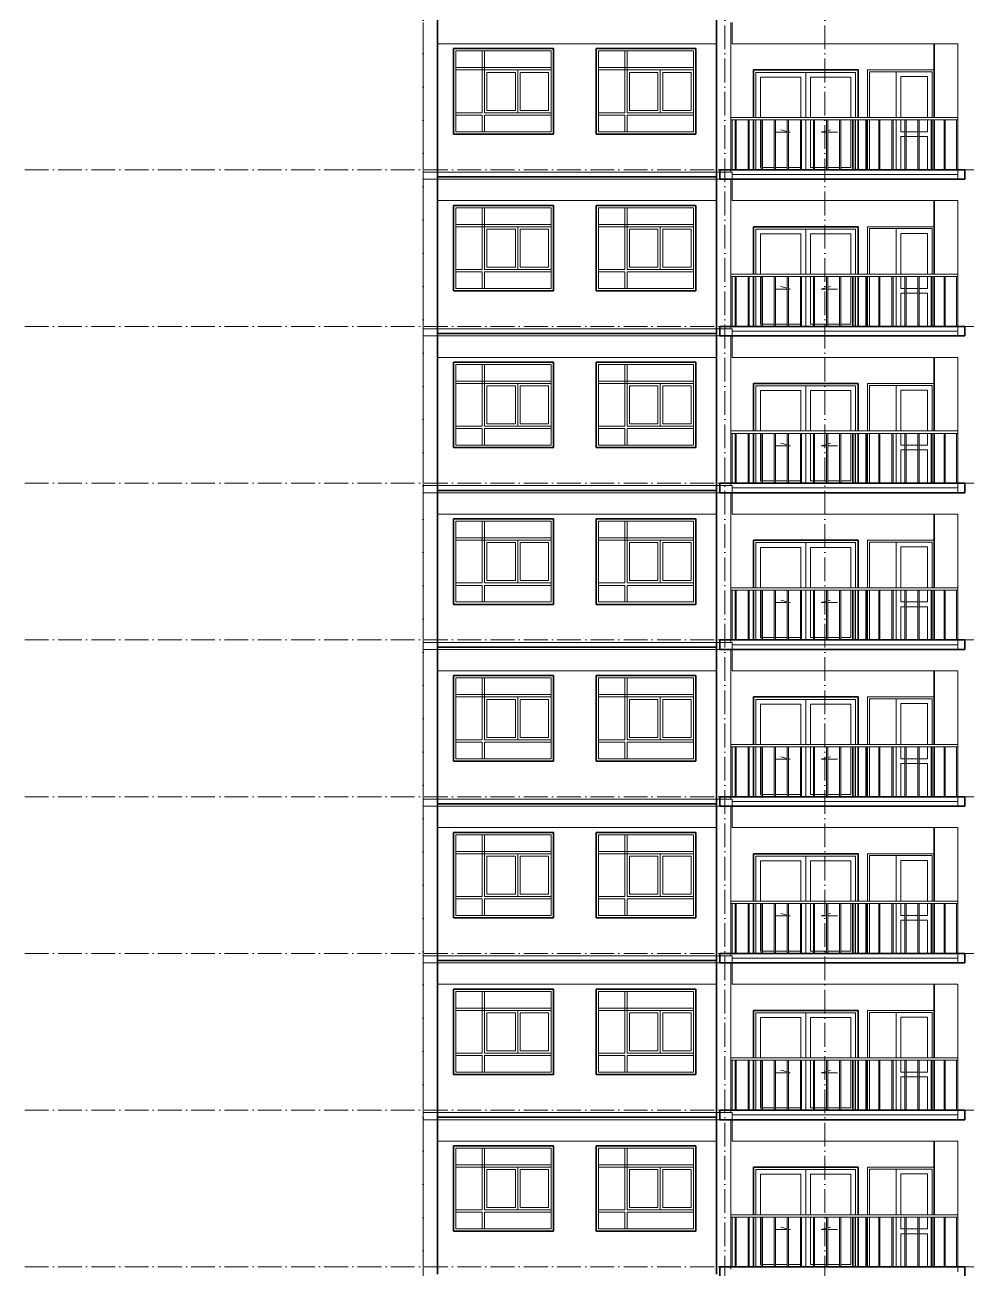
# Model space of a CAD drawing. Header units: millimetres. Extents: x -8482 to 130249, y -7482 to 93550.
# Drawn here: x -8382 to 11425, y 41675 to 67850 of the extents above; entities that cross this region are included whole.
import ezdxf

# ---------------------------------------------------------------- set-up
doc = ezdxf.new("R2010")
doc.units = ezdxf.units.MM
doc.linetypes.add('Grid Line', pattern=[14, 10, -2, 0, -2])
for name, color, linetype, lineweight in [('CUA', 31, 'Continuous', 9), ('NET CAT', 3, 'Continuous', 5), ('NET CATConcrete', 3, 'Continuous', 5), ('NET THAY 1', 41, 'Continuous', 5), ('NET THAY 2', 55, 'Continuous', 5), ('NET-THAY', 2, 'Continuous', 9), ('TRUC', 225, 'Continuous', 5)]:
    doc.layers.add(name, color=color, linetype=linetype, lineweight=lineweight)

# ---------------------------------------------------------------- blocks, each defined once
blk = doc.blocks.new('Railing - 25mm-77671-MẶT ĐỨNG TRỤC A-Q')
at = {"layer": 'NET THAY 2', "color": 90, "lineweight": 9}
for p, q in [((6562, 21900), (6562, 22950)), ((6587, 22950), (6587, 21900))]:
    blk.add_line(p, q, dxfattribs=at)
blk = doc.blocks.new('Railing - 25mm-V296-MẶT ĐỨNG TRỤC A-Q')
at = {"layer": 'NET THAY 2', "color": 90, "lineweight": 9}
blk.add_line((6500, 22950), (6500, 21900), dxfattribs=at)
blk = doc.blocks.new('Railing - 25mm-V297-MẶT ĐỨNG TRỤC A-Q')
at = {"layer": 'NET THAY 2', "color": 90, "lineweight": 9}
blk.add_line((11225, 21900), (11225, 22950), dxfattribs=at)
blk = doc.blocks.new('Railing - Railing-V310-MẶT ĐỨNG TRỤC A-Q')
for name, p in [('Railing - 25mm-V296-MẶT ĐỨNG TRỤC A-Q', (0, 3300)), ('Railing - 25mm-77671-MẶT ĐỨNG TRỤC A-Q', (0, 3300)), ('Railing - 25mm-77671-MẶT ĐỨNG TRỤC A-Q', (275, 3300)), ('Railing - 25mm-77671-MẶT ĐỨNG TRỤC A-Q', (550, 3300)), ('Railing - 25mm-77671-MẶT ĐỨNG TRỤC A-Q', (825, 3300)), ('Railing - 25mm-77671-MẶT ĐỨNG TRỤC A-Q', (1100, 3300)), ('Railing - 25mm-77671-MẶT ĐỨNG TRỤC A-Q', (1375, 3300)), ('Railing - 25mm-77671-MẶT ĐỨNG TRỤC A-Q', (1650, 3300)), ('Railing - 25mm-77671-MẶT ĐỨNG TRỤC A-Q', (1925, 3300)), ('Railing - 25mm-77671-MẶT ĐỨNG TRỤC A-Q', (2200, 3300)), ('Railing - 25mm-77671-MẶT ĐỨNG TRỤC A-Q', (2475, 3300)), ('Railing - 25mm-77671-MẶT ĐỨNG TRỤC A-Q', (2750, 3300)), ('Railing - 25mm-77671-MẶT ĐỨNG TRỤC A-Q', (3025, 3300)), ('Railing - 25mm-77671-MẶT ĐỨNG TRỤC A-Q', (3300, 3300)), ('Railing - 25mm-77671-MẶT ĐỨNG TRỤC A-Q', (3575, 3300)), ('Railing - 25mm-77671-MẶT ĐỨNG TRỤC A-Q', (3850, 3300)), ('Railing - 25mm-77671-MẶT ĐỨNG TRỤC A-Q', (4125, 3300)), ('Railing - 25mm-77671-MẶT ĐỨNG TRỤC A-Q', (4400, 3300)), ('Railing - 25mm-V297-MẶT ĐỨNG TRỤC A-Q', (0, 3300))]:
    blk.add_blockref(name, p)
blk = doc.blocks.new('Top Rail Type - Top Rail_Internal_-4653-MẶT ĐỨNG TRỤC A-Q')
at = {"layer": 'NET THAY 1', "color": 90, "lineweight": 9}
for p, q in [((11250, 23000), (6475, 23000)), ((6475, 22950), (11250, 22950))]:
    blk.add_line(p, q, dxfattribs=at)
blk = doc.blocks.new('CUA SAN PHOI LUA - CUA SAN PHOI LUA-163518-MẶT ĐỨNG TRỤC A-Q')
at = {"layer": 'CUA', "color": 90}
for p, q in [((9350, 24000), (9350, 23000)), ((10750, 24000), (9350, 24000)), ((9390, 23960), (9390, 23000)), ((9390, 23960), (10710, 23960)), ((9950, 23000), (9950, 23960)), ((10050, 23860), (10610, 23860)), ((10050, 23860), (10050, 23000)), ((10610, 23000), (10610, 23860)), ((10710, 23960), (10710, 23000)), ((9350, 22950), (9350, 21900)), ((9390, 22950), (9390, 21900)), ((9950, 21900), (9950, 22950)), ((10050, 22950), (10050, 22700)), ((10610, 22700), (10610, 22950)), ((10050, 22700), (10137, 22700)), ((10050, 22600), (10050, 21900)), ((10137, 22600), (10050, 22600)), ((10162, 22700), (10412, 22700)), ((10412, 22600), (10162, 22600)), ((10437, 22700), (10610, 22700)), ((10610, 22600), (10437, 22600)), ((10610, 21900), (10610, 22600))]:
    blk.add_line(p, q, dxfattribs=at)
blk = doc.blocks.new('X-PHONG NGU 2 - X-PHONG NGU 2_Recovery_-60158-MẶT ĐỨNG TRỤC A-Q')
at = {"layer": 'CUA', "color": 90}
for p, q in [((640, 24450), (640, 22650)), ((2740, 24450), (640, 24450)), ((690, 24400), (2690, 24400)), ((690, 22700), (690, 24400)), ((1290, 24400), (1240, 24400)), ((1240, 24400), (1240, 23100)), ((1290, 23100), (1290, 24400)), ((2690, 24400), (2690, 22700)), ((2740, 22650), (2740, 24450)), ((2690, 24050), (690, 24050)), ((690, 24050), (690, 24000)), ((690, 24000), (2690, 24000)), ((1990, 24000), (1290, 24000)), ((1290, 24000), (1290, 23100)), ((1340, 23150), (1340, 23950)), ((1340, 23950), (1940, 23950)), ((1940, 23950), (1940, 23150)), ((1990, 23100), (1990, 24000)), ((2040, 23950), (2640, 23950)), ((2040, 23150), (2040, 23950)), ((2640, 23950), (2640, 23150)), ((2690, 24000), (2690, 24050)), ((1240, 23100), (690, 23100)), ((690, 23100), (690, 23050)), ((690, 23050), (1240, 23050)), ((1240, 23050), (1240, 22700)), ((2690, 23100), (1290, 23100)), ((1290, 23100), (1990, 23100)), ((1290, 22700), (1290, 23050)), ((1290, 23050), (2690, 23050)), ((1940, 23150), (1340, 23150)), ((2640, 23150), (2040, 23150)), ((2690, 23050), (2690, 23100)), ((640, 22650), (2740, 22650)), ((2690, 22700), (690, 22700)), ((1240, 22700), (1290, 22700))]:
    blk.add_line(p, q, dxfattribs=at)
blk = doc.blocks.new('CUA LO GIA _LUA_ - CUA LO GIA _LUA_-78615-MẶT ĐỨNG TRỤC A-Q')
at = {"layer": 'CUA', "color": 90}
for p, q in [((9150, 24000), (6950, 24000)), ((6950, 23000), (6950, 24000)), ((8050, 23950), (7000, 23950)), ((7000, 23000), (7000, 23950)), ((7000, 23950), (7000, 23000)), ((7000, 23950), (9100, 23950)), ((7100, 23850), (7100, 23000)), ((7100, 23850), (7950, 23850)), ((7950, 23000), (7950, 23850)), ((8050, 23950), (8050, 23000)), ((8150, 23850), (9000, 23850)), ((8150, 23850), (8150, 23000)), ((9000, 23000), (9000, 23850)), ((9100, 23000), (9100, 23950)), ((9150, 24000), (9150, 23000)), ((6950, 21900), (6950, 22950)), ((7000, 21900), (7000, 22950)), ((7000, 22950), (7000, 21900)), ((7100, 22950), (7100, 21950)), ((8050, 22950), (8050, 21900)), ((8150, 22950), (8150, 21950)), ((9000, 21950), (9000, 22950)), ((9100, 21900), (9100, 22950)), ((9150, 22950), (9150, 21900)), ((7382, 22689), (7387, 22689)), ((7412, 22689), (7662, 22689)), ((7662, 22705), (7529, 22740)), ((7722, 22689), (7687, 22698)), ((7687, 22689), (7722, 22689)), ((8378, 22689), (8487, 22718)), ((8487, 22689), (8378, 22689)), ((8512, 22725), (8571, 22740)), ((8718, 22689), (8512, 22689)), ((7100, 21950), (7112, 21950)), ((7137, 21950), (7387, 21950)), ((7412, 21950), (7662, 21950)), ((7687, 21950), (7937, 21950)), ((8150, 21950), (8212, 21950)), ((8237, 21950), (8487, 21950)), ((8512, 21950), (8762, 21950)), ((8787, 21950), (9000, 21950))]:
    blk.add_line(p, q, dxfattribs=at)
blk = doc.blocks.new('ALC1807-ASCENT PLAZA-TANG DIEN HINH-TANG 5_rvt-7-MẶT ĐỨNG TRỤC A-Q')
at = {"layer": 'NET-THAY', "color": 50, "lineweight": 35}
for p, q in [((6175, 44850), (300, 44850)), ((300, 44850), (300, 41550)), ((6175, 41550), (6175, 44850)), ((640, 42450), (640, 44250)), ((640, 44250), (2740, 44250)), ((2740, 44250), (2740, 42450)), ((3640, 42450), (3640, 44250)), ((3640, 44250), (5740, 44250)), ((5740, 44250), (5740, 42450)), ((10750, 42800), (10750, 44350)), ((6950, 42800), (6950, 43800)), ((6950, 43800), (9150, 43800)), ((9150, 43800), (9150, 42800)), ((6950, 41700), (6950, 42750)), ((9150, 42750), (9150, 41700)), ((10750, 41700), (10750, 42750)), ((2740, 42450), (640, 42450)), ((5740, 42450), (3640, 42450)), ((11400, 41700), (6240, 41700)), ((6240, 41700), (6240, 41500)), ((11400, 41500), (11400, 41700))]:
    blk.add_line(p, q, dxfattribs=at)
at = {"color": 50, "lineweight": 35}
for name, p in [('X-PHONG NGU 2 - X-PHONG NGU 2_Recovery_-60158-MẶT ĐỨNG TRỤC A-Q', (0, 19800)), ('X-PHONG NGU 2 - X-PHONG NGU 2_Recovery_-60158-MẶT ĐỨNG TRỤC A-Q', (3000, 19800)), ('CUA LO GIA _LUA_ - CUA LO GIA _LUA_-78615-MẶT ĐỨNG TRỤC A-Q', (0, 19800)), ('CUA SAN PHOI LUA - CUA SAN PHOI LUA-163518-MẶT ĐỨNG TRỤC A-Q', (0, 19800)), ('Top Rail Type - Top Rail_Internal_-4653-MẶT ĐỨNG TRỤC A-Q', (0, 19800)), ('Railing - Railing-V310-MẶT ĐỨNG TRỤC A-Q', (0, 16500))]:
    blk.add_blockref(name, p, dxfattribs=at)
blk = doc.blocks.new('ALC1807-ASCENT PLAZA-TANG DIEN HINH-TANG 5_rvt-8-MẶT ĐỨNG TRỤC A-Q')
at = {"layer": 'NET-THAY', "color": 50, "lineweight": 35}
for p, q in [((6175, 48150), (300, 48150)), ((300, 48150), (300, 44850)), ((6175, 44850), (6175, 48150)), ((10750, 46100), (10750, 47650)), ((640, 45750), (640, 47550)), ((640, 47550), (2740, 47550)), ((2740, 47550), (2740, 45750)), ((3640, 45750), (3640, 47550)), ((3640, 47550), (5740, 47550)), ((5740, 47550), (5740, 45750)), ((6950, 46100), (6950, 47100)), ((6950, 47100), (9150, 47100)), ((9150, 47100), (9150, 46100)), ((6950, 45000), (6950, 46050)), ((9150, 46050), (9150, 45000)), ((10750, 45000), (10750, 46050)), ((2740, 45750), (640, 45750)), ((5740, 45750), (3640, 45750)), ((300, 44850), (6175, 44850)), ((11400, 45000), (6240, 45000)), ((6240, 45000), (6240, 44800)), ((6240, 44800), (11400, 44800)), ((11400, 44800), (11400, 45000))]:
    blk.add_line(p, q, dxfattribs=at)
at = {"color": 50, "lineweight": 35}
for name, p in [('X-PHONG NGU 2 - X-PHONG NGU 2_Recovery_-60158-MẶT ĐỨNG TRỤC A-Q', (0, 23100)), ('X-PHONG NGU 2 - X-PHONG NGU 2_Recovery_-60158-MẶT ĐỨNG TRỤC A-Q', (3000, 23100)), ('CUA LO GIA _LUA_ - CUA LO GIA _LUA_-78615-MẶT ĐỨNG TRỤC A-Q', (0, 23100)), ('CUA SAN PHOI LUA - CUA SAN PHOI LUA-163518-MẶT ĐỨNG TRỤC A-Q', (0, 23100)), ('Top Rail Type - Top Rail_Internal_-4653-MẶT ĐỨNG TRỤC A-Q', (0, 23100)), ('Railing - Railing-V310-MẶT ĐỨNG TRỤC A-Q', (0, 19800))]:
    blk.add_blockref(name, p, dxfattribs=at)
blk = doc.blocks.new('ALC1807-ASCENT PLAZA-TANG DIEN HINH-TANG 5_rvt-9-MẶT ĐỨNG TRỤC A-Q')
at = {"layer": 'NET-THAY', "color": 50, "lineweight": 35}
for p, q in [((6175, 51450), (300, 51450)), ((300, 51450), (300, 48150)), ((6175, 48150), (6175, 51450)), ((640, 49050), (640, 50850)), ((640, 50850), (2740, 50850)), ((2740, 50850), (2740, 49050)), ((3640, 49050), (3640, 50850)), ((3640, 50850), (5740, 50850)), ((5740, 50850), (5740, 49050)), ((10750, 49400), (10750, 50950)), ((6950, 49400), (6950, 50400)), ((6950, 50400), (9150, 50400)), ((9150, 50400), (9150, 49400)), ((6950, 48300), (6950, 49350)), ((9150, 49350), (9150, 48300)), ((10750, 48300), (10750, 49350)), ((2740, 49050), (640, 49050)), ((5740, 49050), (3640, 49050)), ((11400, 48300), (6240, 48300)), ((6240, 48300), (6240, 48100)), ((11400, 48100), (11400, 48300)), ((300, 48150), (6175, 48150)), ((6240, 48100), (11400, 48100))]:
    blk.add_line(p, q, dxfattribs=at)
at = {"color": 50, "lineweight": 35}
for name, p in [('X-PHONG NGU 2 - X-PHONG NGU 2_Recovery_-60158-MẶT ĐỨNG TRỤC A-Q', (0, 26400)), ('X-PHONG NGU 2 - X-PHONG NGU 2_Recovery_-60158-MẶT ĐỨNG TRỤC A-Q', (3000, 26400)), ('CUA LO GIA _LUA_ - CUA LO GIA _LUA_-78615-MẶT ĐỨNG TRỤC A-Q', (0, 26400)), ('CUA SAN PHOI LUA - CUA SAN PHOI LUA-163518-MẶT ĐỨNG TRỤC A-Q', (0, 26400)), ('Top Rail Type - Top Rail_Internal_-4653-MẶT ĐỨNG TRỤC A-Q', (0, 26400)), ('Railing - Railing-V310-MẶT ĐỨNG TRỤC A-Q', (0, 23100))]:
    blk.add_blockref(name, p, dxfattribs=at)
blk = doc.blocks.new('ALC1807-ASCENT PLAZA-TANG DIEN HINH-TANG 5_rvt-10-MẶT ĐỨNG TRỤC A-Q')
at = {"layer": 'NET-THAY', "color": 50, "lineweight": 35}
for p, q in [((6175, 54750), (300, 54750)), ((300, 54750), (300, 51450)), ((6175, 51450), (6175, 54750)), ((10750, 52700), (10750, 54250)), ((640, 52350), (640, 54150)), ((640, 54150), (2740, 54150)), ((2740, 54150), (2740, 52350)), ((3640, 52350), (3640, 54150)), ((3640, 54150), (5740, 54150)), ((5740, 54150), (5740, 52350)), ((6950, 52700), (6950, 53700)), ((6950, 53700), (9150, 53700)), ((9150, 53700), (9150, 52700)), ((6950, 51600), (6950, 52650)), ((9150, 52650), (9150, 51600)), ((10750, 51600), (10750, 52650)), ((2740, 52350), (640, 52350)), ((5740, 52350), (3640, 52350)), ((11400, 51600), (6240, 51600)), ((6240, 51600), (6240, 51400)), ((11400, 51400), (11400, 51600)), ((300, 51450), (6175, 51450)), ((6240, 51400), (11400, 51400))]:
    blk.add_line(p, q, dxfattribs=at)
at = {"color": 50, "lineweight": 35}
for name, p in [('X-PHONG NGU 2 - X-PHONG NGU 2_Recovery_-60158-MẶT ĐỨNG TRỤC A-Q', (0, 29700)), ('X-PHONG NGU 2 - X-PHONG NGU 2_Recovery_-60158-MẶT ĐỨNG TRỤC A-Q', (3000, 29700)), ('CUA LO GIA _LUA_ - CUA LO GIA _LUA_-78615-MẶT ĐỨNG TRỤC A-Q', (0, 29700)), ('CUA SAN PHOI LUA - CUA SAN PHOI LUA-163518-MẶT ĐỨNG TRỤC A-Q', (0, 29700)), ('Top Rail Type - Top Rail_Internal_-4653-MẶT ĐỨNG TRỤC A-Q', (0, 29700)), ('Railing - Railing-V310-MẶT ĐỨNG TRỤC A-Q', (0, 26400))]:
    blk.add_blockref(name, p, dxfattribs=at)
blk = doc.blocks.new('ALC1807-ASCENT PLAZA-TANG DIEN HINH-TANG 5_rvt-11-MẶT ĐỨNG TRỤC A-Q')
at = {"layer": 'NET-THAY', "color": 50, "lineweight": 35}
for p, q in [((6175, 58050), (300, 58050)), ((300, 58050), (300, 54750)), ((6175, 54750), (6175, 58050)), ((640, 55650), (640, 57450)), ((640, 57450), (2740, 57450)), ((2740, 57450), (2740, 55650)), ((3640, 55650), (3640, 57450)), ((3640, 57450), (5740, 57450)), ((5740, 57450), (5740, 55650)), ((10750, 56000), (10750, 57550)), ((6950, 56000), (6950, 57000)), ((6950, 57000), (9150, 57000)), ((9150, 57000), (9150, 56000)), ((6950, 54900), (6950, 55950)), ((9150, 55950), (9150, 54900)), ((10750, 54900), (10750, 55950)), ((2740, 55650), (640, 55650)), ((5740, 55650), (3640, 55650)), ((300, 54750), (6175, 54750)), ((11400, 54900), (6240, 54900)), ((6240, 54900), (6240, 54700)), ((11400, 54700), (11400, 54900)), ((6240, 54700), (11400, 54700))]:
    blk.add_line(p, q, dxfattribs=at)
at = {"color": 50, "lineweight": 35}
for name, p in [('X-PHONG NGU 2 - X-PHONG NGU 2_Recovery_-60158-MẶT ĐỨNG TRỤC A-Q', (0, 33000)), ('X-PHONG NGU 2 - X-PHONG NGU 2_Recovery_-60158-MẶT ĐỨNG TRỤC A-Q', (3000, 33000)), ('CUA LO GIA _LUA_ - CUA LO GIA _LUA_-78615-MẶT ĐỨNG TRỤC A-Q', (0, 33000)), ('CUA SAN PHOI LUA - CUA SAN PHOI LUA-163518-MẶT ĐỨNG TRỤC A-Q', (0, 33000)), ('Top Rail Type - Top Rail_Internal_-4653-MẶT ĐỨNG TRỤC A-Q', (0, 33000)), ('Railing - Railing-V310-MẶT ĐỨNG TRỤC A-Q', (0, 29700))]:
    blk.add_blockref(name, p, dxfattribs=at)
blk = doc.blocks.new('ALC1807-ASCENT PLAZA-TANG DIEN HINH-TANG 5_rvt-12-MẶT ĐỨNG TRỤC A-Q')
at = {"layer": 'NET-THAY', "color": 50, "lineweight": 35}
for p, q in [((6175, 61350), (300, 61350)), ((300, 61350), (300, 58050)), ((6175, 58050), (6175, 61350)), ((640, 58950), (640, 60750)), ((640, 60750), (2740, 60750)), ((2740, 60750), (2740, 58950)), ((3640, 58950), (3640, 60750)), ((3640, 60750), (5740, 60750)), ((5740, 60750), (5740, 58950)), ((10750, 59300), (10750, 60850)), ((6950, 59300), (6950, 60300)), ((6950, 60300), (9150, 60300)), ((9150, 60300), (9150, 59300)), ((6950, 58200), (6950, 59250)), ((9150, 59250), (9150, 58200)), ((10750, 58200), (10750, 59250)), ((2740, 58950), (640, 58950)), ((5740, 58950), (3640, 58950)), ((11400, 58200), (6240, 58200)), ((6240, 58200), (6240, 58000)), ((11400, 58000), (11400, 58200)), ((300, 58050), (6175, 58050)), ((6240, 58000), (11400, 58000))]:
    blk.add_line(p, q, dxfattribs=at)
at = {"color": 50, "lineweight": 35}
for name, p in [('X-PHONG NGU 2 - X-PHONG NGU 2_Recovery_-60158-MẶT ĐỨNG TRỤC A-Q', (0, 36300)), ('X-PHONG NGU 2 - X-PHONG NGU 2_Recovery_-60158-MẶT ĐỨNG TRỤC A-Q', (3000, 36300)), ('CUA LO GIA _LUA_ - CUA LO GIA _LUA_-78615-MẶT ĐỨNG TRỤC A-Q', (0, 36300)), ('CUA SAN PHOI LUA - CUA SAN PHOI LUA-163518-MẶT ĐỨNG TRỤC A-Q', (0, 36300)), ('Top Rail Type - Top Rail_Internal_-4653-MẶT ĐỨNG TRỤC A-Q', (0, 36300)), ('Railing - Railing-V310-MẶT ĐỨNG TRỤC A-Q', (0, 33000))]:
    blk.add_blockref(name, p, dxfattribs=at)
blk = doc.blocks.new('ALC1807-ASCENT PLAZA-TANG DIEN HINH-TANG 5_rvt-13-MẶT ĐỨNG TRỤC A-Q')
at = {"layer": 'NET-THAY', "color": 50, "lineweight": 35}
for p, q in [((6175, 64650), (300, 64650)), ((300, 64650), (300, 61350)), ((6175, 61350), (6175, 64650)), ((10750, 62600), (10750, 64150)), ((640, 62250), (640, 64050)), ((640, 64050), (2740, 64050)), ((2740, 64050), (2740, 62250)), ((3640, 62250), (3640, 64050)), ((3640, 64050), (5740, 64050)), ((5740, 64050), (5740, 62250)), ((6950, 62600), (6950, 63600)), ((6950, 63600), (9150, 63600)), ((9150, 63600), (9150, 62600)), ((6950, 61500), (6950, 62550)), ((9150, 62550), (9150, 61500)), ((10750, 61500), (10750, 62550)), ((2740, 62250), (640, 62250)), ((5740, 62250), (3640, 62250)), ((300, 61350), (6175, 61350)), ((11400, 61500), (6240, 61500)), ((6240, 61500), (6240, 61300)), ((6240, 61300), (11400, 61300)), ((11400, 61300), (11400, 61500))]:
    blk.add_line(p, q, dxfattribs=at)
at = {"color": 50, "lineweight": 35}
for name, p in [('X-PHONG NGU 2 - X-PHONG NGU 2_Recovery_-60158-MẶT ĐỨNG TRỤC A-Q', (0, 39600)), ('X-PHONG NGU 2 - X-PHONG NGU 2_Recovery_-60158-MẶT ĐỨNG TRỤC A-Q', (3000, 39600)), ('CUA LO GIA _LUA_ - CUA LO GIA _LUA_-78615-MẶT ĐỨNG TRỤC A-Q', (0, 39600)), ('CUA SAN PHOI LUA - CUA SAN PHOI LUA-163518-MẶT ĐỨNG TRỤC A-Q', (0, 39600)), ('Top Rail Type - Top Rail_Internal_-4653-MẶT ĐỨNG TRỤC A-Q', (0, 39600)), ('Railing - Railing-V310-MẶT ĐỨNG TRỤC A-Q', (0, 36300))]:
    blk.add_blockref(name, p, dxfattribs=at)
blk = doc.blocks.new('ALC1807-ASCENT PLAZA-TANG DIEN HINH-TANG 5_rvt-14-MẶT ĐỨNG TRỤC A-Q')
at = {"layer": 'NET-THAY', "color": 50, "lineweight": 35}
for p, q in [((300, 67950), (300, 64650)), ((6175, 64650), (6175, 67950)), ((640, 65550), (640, 67350)), ((640, 67350), (2740, 67350)), ((2740, 67350), (2740, 65550)), ((3640, 65550), (3640, 67350)), ((3640, 67350), (5740, 67350)), ((5740, 67350), (5740, 65550)), ((10750, 65900), (10750, 67450)), ((6950, 65900), (6950, 66900)), ((6950, 66900), (9150, 66900)), ((9150, 66900), (9150, 65900)), ((6950, 64800), (6950, 65850)), ((9150, 65850), (9150, 64800)), ((10750, 64800), (10750, 65850)), ((2740, 65550), (640, 65550)), ((5740, 65550), (3640, 65550)), ((11400, 64800), (6240, 64800)), ((6240, 64800), (6240, 64600)), ((11400, 64600), (11400, 64800)), ((300, 64650), (6175, 64650)), ((6240, 64600), (11400, 64600))]:
    blk.add_line(p, q, dxfattribs=at)
at = {"color": 50, "lineweight": 35}
for name, p in [('X-PHONG NGU 2 - X-PHONG NGU 2_Recovery_-60158-MẶT ĐỨNG TRỤC A-Q', (0, 42900)), ('X-PHONG NGU 2 - X-PHONG NGU 2_Recovery_-60158-MẶT ĐỨNG TRỤC A-Q', (3000, 42900)), ('CUA LO GIA _LUA_ - CUA LO GIA _LUA_-78615-MẶT ĐỨNG TRỤC A-Q', (0, 42900)), ('CUA SAN PHOI LUA - CUA SAN PHOI LUA-163518-MẶT ĐỨNG TRỤC A-Q', (0, 42900)), ('Top Rail Type - Top Rail_Internal_-4653-MẶT ĐỨNG TRỤC A-Q', (0, 42900)), ('Railing - Railing-V310-MẶT ĐỨNG TRỤC A-Q', (0, 39600))]:
    blk.add_blockref(name, p, dxfattribs=at)

msp = doc.modelspace()

# ---------------------------------------------------------------- linework, layer by layer
at = {"layer": 'NET CAT'}
for p, q in [((-0.1, 64750), (-0.1, 67900)), ((299.9, 64750), (299.9, 67900)), ((6474.9, 64750), (6474.9, 67900)), ((6174.9, 67450), (6174.9, 64750)), ((11249.9, 67450), (11249.9, 64700)), ((299.9, 64750), (-0.1, 64750)), ((6474.9, 64750), (6174.9, 64750)), ((11249.9, 64700), (11249.9, 64600)), ((-0.1, 61450), (-0.1, 64600)), ((-0.1, 64600), (299.9, 64600)), ((299.9, 61450), (299.9, 64600)), ((6174.9, 64600), (6474.9, 64600)), ((6474.9, 61450), (6474.9, 64600)), ((6174.9, 64150), (6174.9, 61450)), ((11249.9, 64150), (11249.9, 61400)), ((299.9, 61450), (-0.1, 61450)), ((-0.1, 58150), (-0.1, 61300)), ((-0.1, 61300), (299.9, 61300)), ((299.9, 58150), (299.9, 61300)), ((6474.9, 61450), (6174.9, 61450)), ((6174.9, 61300), (6474.9, 61300)), ((6474.9, 58150), (6474.9, 61300)), ((11249.9, 61400), (11249.9, 61300)), ((6174.9, 60850), (6174.9, 58150)), ((11249.9, 60850), (11249.9, 58100)), ((299.9, 58150), (-0.1, 58150)), ((6474.9, 58150), (6174.9, 58150)), ((-0.1, 54850), (-0.1, 58000)), ((-0.1, 58000), (299.9, 58000)), ((299.9, 54850), (299.9, 58000)), ((6174.9, 58000), (6474.9, 58000)), ((6474.9, 54850), (6474.9, 58000)), ((11249.9, 58100), (11249.9, 58000)), ((6174.9, 57550), (6174.9, 54850)), ((11249.9, 57550), (11249.9, 54800)), ((299.9, 54850), (-0.1, 54850)), ((6474.9, 54850), (6174.9, 54850)), ((11249.9, 54800), (11249.9, 54700)), ((-0.1, 51550), (-0.1, 54700)), ((-0.1, 54700), (299.9, 54700)), ((299.9, 51550), (299.9, 54700)), ((6174.9, 54700), (6474.9, 54700)), ((6474.9, 51550), (6474.9, 54700)), ((6174.9, 54250), (6174.9, 51550)), ((11249.9, 54250), (11249.9, 51500)), ((299.9, 51550), (-0.1, 51550)), ((-0.1, 48250), (-0.1, 51400)), ((-0.1, 51400), (299.9, 51400)), ((299.9, 48250), (299.9, 51400)), ((6474.9, 51550), (6174.9, 51550)), ((6174.9, 51400), (6474.9, 51400)), ((6474.9, 48250), (6474.9, 51400)), ((11249.9, 51500), (11249.9, 51400)), ((6174.9, 50950), (6174.9, 48250)), ((11249.9, 50950), (11249.9, 48200)), ((299.9, 48250), (-0.1, 48250)), ((6474.9, 48250), (6174.9, 48250)), ((11249.9, 48200), (11249.9, 48100)), ((-0.1, 44950), (-0.1, 48100)), ((-0.1, 48100), (299.9, 48100)), ((299.9, 44950), (299.9, 48100)), ((6174.9, 48100), (6474.9, 48100)), ((6474.9, 44950), (6474.9, 48100)), ((6174.9, 47650), (6174.9, 44950)), ((11249.9, 47650), (11249.9, 44900)), ((299.9, 44950), (-0.1, 44950)), ((-0.1, 41650), (-0.1, 44800)), ((-0.1, 44800), (299.9, 44800)), ((299.9, 41650), (299.9, 44800)), ((6474.9, 44950), (6174.9, 44950)), ((6174.9, 44800), (6474.9, 44800)), ((6474.9, 41650), (6474.9, 44800)), ((11249.9, 44900), (11249.9, 44800)), ((6174.9, 44350), (6174.9, 41650)), ((11249.9, 44350), (11249.9, 41600))]:
    msp.add_line(p, q, dxfattribs=at)
at = {"layer": 'NET CATConcrete'}
for p, q in [((299.9, 67900), (299.9, 67450)), ((6499.9, 67900), (6499.9, 67450)), ((299.9, 67450), (6174.9, 67450)), ((11249.9, 67450), (6499.9, 67450)), ((299.9, 64600), (299.9, 64150)), ((6174.9, 64600), (299.9, 64600)), ((11249.9, 64600), (6499.9, 64600)), ((6499.9, 64600), (6499.9, 64150)), ((299.9, 64150), (6174.9, 64150)), ((11249.9, 64150), (6499.9, 64150)), ((299.9, 61300), (299.9, 60850)), ((6174.9, 61300), (299.9, 61300)), ((11249.9, 61300), (6499.9, 61300)), ((6499.9, 61300), (6499.9, 60850)), ((299.9, 60850), (6174.9, 60850)), ((11249.9, 60850), (6499.9, 60850)), ((299.9, 58000), (299.9, 57550)), ((6174.9, 58000), (299.9, 58000)), ((11249.9, 58000), (6499.9, 58000)), ((6499.9, 58000), (6499.9, 57550)), ((299.9, 57550), (6174.9, 57550)), ((11249.9, 57550), (6499.9, 57550)), ((299.9, 54700), (299.9, 54250)), ((6174.9, 54700), (299.9, 54700)), ((11249.9, 54700), (6499.9, 54700)), ((6499.9, 54700), (6499.9, 54250)), ((299.9, 54250), (6174.9, 54250)), ((11249.9, 54250), (6499.9, 54250)), ((299.9, 51400), (299.9, 50950)), ((6174.9, 51400), (299.9, 51400)), ((11249.9, 51400), (6499.9, 51400)), ((6499.9, 51400), (6499.9, 50950)), ((299.9, 50950), (6174.9, 50950)), ((11249.9, 50950), (6499.9, 50950)), ((299.9, 48100), (299.9, 47650)), ((6174.9, 48100), (299.9, 48100)), ((11249.9, 48100), (6499.9, 48100)), ((6499.9, 48100), (6499.9, 47650)), ((299.9, 47650), (6174.9, 47650)), ((11249.9, 47650), (6499.9, 47650)), ((299.9, 44800), (299.9, 44350)), ((6174.9, 44800), (299.9, 44800)), ((11249.9, 44800), (6499.9, 44800)), ((6499.9, 44800), (6499.9, 44350)), ((299.9, 44350), (6174.9, 44350)), ((11249.9, 44350), (6499.9, 44350))]:
    msp.add_line(p, q, dxfattribs=at)
at = {"layer": 'NET-THAY'}
for p, q in [((-0.1, 64750), (6499.9, 64750)), ((-0.1, 64750), (-0.1, 64600)), ((6499.9, 64750), (6499.9, 64600)), ((6499.9, 64700), (11249.9, 64700)), ((11249.9, 64700), (11249.9, 64600)), ((11249.9, 64600), (-0.1, 64600)), ((-0.1, 61450), (6499.9, 61450)), ((-0.1, 61450), (-0.1, 61300)), ((11249.9, 61300), (-0.1, 61300)), ((6499.9, 61450), (6499.9, 61300)), ((6499.9, 61400), (11249.9, 61400)), ((11249.9, 61400), (11249.9, 61300)), ((-0.1, 58150), (6499.9, 58150)), ((-0.1, 58150), (-0.1, 58000)), ((6499.9, 58150), (6499.9, 58000)), ((11249.9, 58000), (-0.1, 58000)), ((6499.9, 58100), (11249.9, 58100)), ((11249.9, 58100), (11249.9, 58000)), ((-0.1, 54850), (6499.9, 54850)), ((-0.1, 54850), (-0.1, 54700)), ((6499.9, 54850), (6499.9, 54700)), ((6499.9, 54800), (11249.9, 54800)), ((11249.9, 54800), (11249.9, 54700)), ((11249.9, 54700), (-0.1, 54700)), ((-0.1, 51550), (6499.9, 51550)), ((-0.1, 51550), (-0.1, 51400)), ((11249.9, 51400), (-0.1, 51400)), ((6499.9, 51550), (6499.9, 51400)), ((6499.9, 51500), (11249.9, 51500)), ((11249.9, 51500), (11249.9, 51400)), ((-0.1, 48250), (6499.9, 48250)), ((-0.1, 48250), (-0.1, 48100)), ((6499.9, 48250), (6499.9, 48100)), ((6499.9, 48200), (11249.9, 48200)), ((11249.9, 48200), (11249.9, 48100)), ((11249.9, 48100), (-0.1, 48100)), ((-0.1, 44950), (6499.9, 44950)), ((-0.1, 44950), (-0.1, 44800)), ((11249.9, 44800), (-0.1, 44800)), ((6499.9, 44950), (6499.9, 44800)), ((6499.9, 44900), (11249.9, 44900)), ((11249.9, 44900), (11249.9, 44800))]:
    msp.add_line(p, q, dxfattribs=at)
at = {"layer": 'TRUC', "linetype": 'Grid Line', "ltscale": 50}
for p, q in [((-0.1, -6170.4), (-0.1, 93540.4)), ((6349.9, -6170.4), (6349.9, 93540.4)), ((8449.9, -6170.4), (8449.9, 93540.4)), ((-8381.6, 64800), (51521, 64800)), ((-8381.6, 61500), (51521, 61500)), ((-8381.6, 58200), (51521, 58200)), ((-8381.6, 54900), (51521, 54900)), ((-8381.6, 51600), (51521, 51600)), ((-8381.6, 48300), (51521, 48300)), ((-8381.6, 45000), (51521, 45000)), ((-8381.6, 41700), (51521, 41700))]:
    msp.add_line(p, q, dxfattribs=at)

# ---------------------------------------------------------------- block references
at = {"lineweight": 5}
for name in ['ALC1807-ASCENT PLAZA-TANG DIEN HINH-TANG 5_rvt-14-MẶT ĐỨNG TRỤC A-Q', 'ALC1807-ASCENT PLAZA-TANG DIEN HINH-TANG 5_rvt-13-MẶT ĐỨNG TRỤC A-Q', 'ALC1807-ASCENT PLAZA-TANG DIEN HINH-TANG 5_rvt-12-MẶT ĐỨNG TRỤC A-Q', 'ALC1807-ASCENT PLAZA-TANG DIEN HINH-TANG 5_rvt-11-MẶT ĐỨNG TRỤC A-Q', 'ALC1807-ASCENT PLAZA-TANG DIEN HINH-TANG 5_rvt-10-MẶT ĐỨNG TRỤC A-Q', 'ALC1807-ASCENT PLAZA-TANG DIEN HINH-TANG 5_rvt-9-MẶT ĐỨNG TRỤC A-Q', 'ALC1807-ASCENT PLAZA-TANG DIEN HINH-TANG 5_rvt-8-MẶT ĐỨNG TRỤC A-Q', 'ALC1807-ASCENT PLAZA-TANG DIEN HINH-TANG 5_rvt-7-MẶT ĐỨNG TRỤC A-Q']:
    msp.add_blockref(name, (0, 0), dxfattribs=at)

doc.saveas('drawing.dxf')
